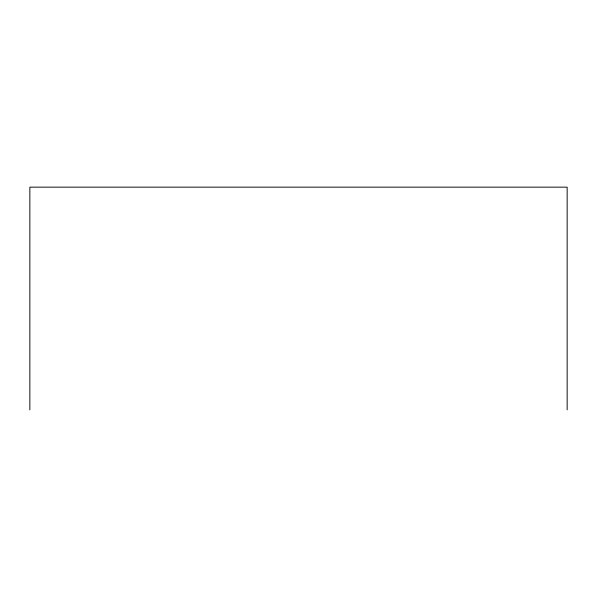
<?xml version="1.0" encoding="UTF-8"?>
<svg xmlns="http://www.w3.org/2000/svg" width="597" height="597" viewBox="0 0 597 597"><rect width="100%" height="100%" fill="white"/><g stroke="black" fill="none" stroke-linecap="round" stroke-linejoin="round"><path stroke-width="0.9" d="M567.15 409.848L567.15 187.152L29.85 187.152L29.85 409.848"/></g></svg>
